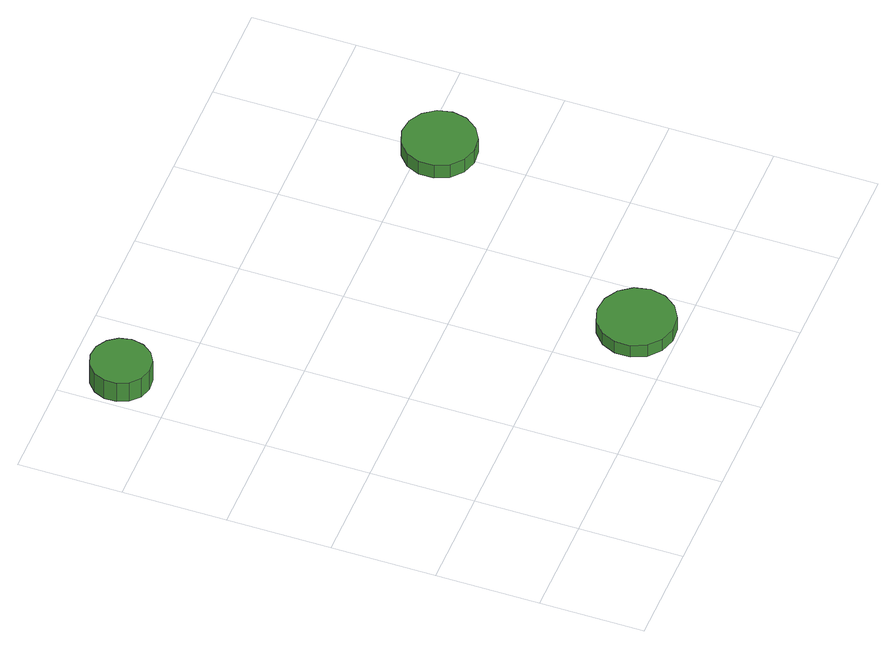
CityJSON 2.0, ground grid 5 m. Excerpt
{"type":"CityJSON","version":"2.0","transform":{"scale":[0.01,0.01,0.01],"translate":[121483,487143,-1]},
"CityObjects":{
"tree1":{"type":"SolitaryVegetationObject","attributes":{"function":"something"},"geometry":[{"type":"MultiSurface","lod":"1","boundaries":[[[0,1,2,3,4,5,6,7,8,9,10,11,12,13,14]],[[15,16,17,18,19,20,21,22,23,24,25,26,27,28,29]],[[0,29,28,1]],[[1,28,27,2]],[[2,27,26,3]],[[3,26,25,4]],[[4,25,24,5]],[[5,24,23,6]],[[6,23,22,7]],[[7,22,21,8]],[[8,21,20,9]],[[9,20,19,10]],[[10,19,18,11]],[[11,18,17,12]],[[12,17,16,13]],[[13,16,15,14]],[[14,15,29,0]]]}]},
"tree2":{"type":"SolitaryVegetationObject","attributes":{"function":"something"},"geometry":[{"type":"MultiSurface","lod":"1","boundaries":[[[30,31,32,33,34,35,36,37,38,39,40,41,42,43,44]],[[45,46,47,48,49,50,51,52,53,54,55,56,57,58,59]],[[30,59,58,31]],[[31,58,57,32]],[[32,57,56,33]],[[33,56,55,34]],[[34,55,54,35]],[[35,54,53,36]],[[36,53,52,37]],[[37,52,51,38]],[[38,51,50,39]],[[39,50,49,40]],[[40,49,48,41]],[[41,48,47,42]],[[42,47,46,43]],[[43,46,45,44]],[[44,45,59,30]]]}]},
"tree3":{"type":"SolitaryVegetationObject","attributes":{"function":"something"},"geometry":[{"type":"MultiSurface","lod":"1","boundaries":[[[60,61,62,63,64,65,66,67,68,69,70,71,72,73,74]],[[75,76,77,78,79,80,81,82,83,84,85,86,87,88,89]],[[60,89,88,61]],[[61,88,87,62]],[[62,87,86,63]],[[63,86,85,64]],[[64,85,84,65]],[[65,84,83,66]],[[66,83,82,67]],[[67,82,81,68]],[[68,81,80,69]],[[69,80,79,70]],[[70,79,78,71]],[[71,78,77,72]],[[72,77,76,73]],[[73,76,75,74]],[[74,75,89,60]]]}]}
},
"vertices":[
[309,2256,181],[296,2314,181],[261,2362,181],[210,2392,181],[150,2398,181],[93,2380,181],[49,2340,181],[25,2285,181],[25,2226,181],[49,2171,181],[93,2131,181],[150,2113,181],[210,2119,181],[261,2149,181],[296,2197,181],[296,2197,64],[261,2149,64],[210,2119,64],[150,2113,64],[93,2131,64],[49,2171,64],[25,2226,64],[25,2285,64],[49,2340,64],[93,2380,64],[150,2398,64],[210,2392,64],[261,2362,64],[296,2314,64],[309,2256,64],
[1459,201,136],[1443,275,136],[1398,337,136],[1332,376,136],[1256,384,136],[1183,360,136],[1126,309,136],[1095,239,136],[1095,162,136],[1126,93,136],[1183,42,136],[1256,18,136],[1332,26,136],[1398,64,136],[1443,126,136],[1443,126,63],[1398,64,63],[1332,26,63],[1256,18,63],[1183,42,63],[1126,93,63],[1095,162,63],[1095,239,63],[1126,309,63],[1183,360,63],[1256,384,63],[1332,376,63],[1398,337,63],[1443,275,63],[1459,201,63],
[2187,1420,144],[2172,1491,144],[2129,1550,144],[2066,1586,144],[1994,1594,144],[1925,1571,144],[1870,1523,144],[1841,1456,144],[1841,1383,144],[1870,1317,144],[1925,1268,144],[1994,1246,144],[2066,1253,144],[2129,1290,144],[2172,1349,144],[2172,1349,63],[2129,1290,63],[2066,1253,63],[1994,1246,63],[1925,1268,63],[1870,1317,63],[1841,1383,63],[1841,1456,63],[1870,1523,63],[1925,1571,63],[1994,1594,63],[2066,1586,63],[2129,1550,63],[2172,1491,63],[2187,1420,63]
]}
